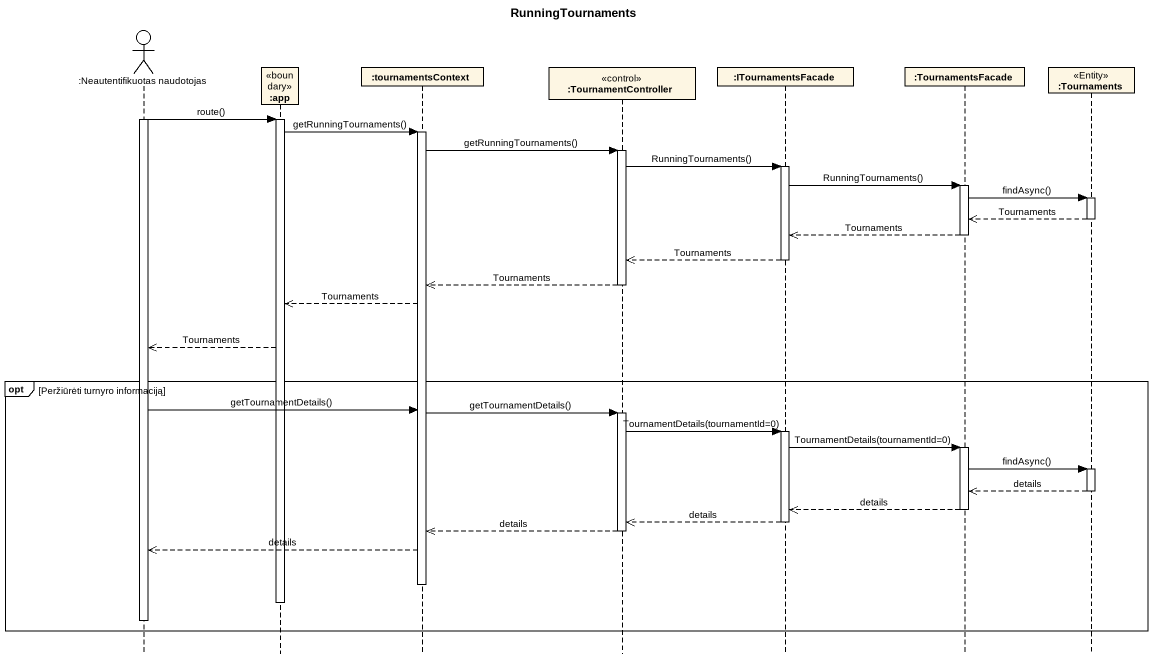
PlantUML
@startuml
title RunningTournaments
hide footbox
actor ":Neautentifikuotas naudotojas" as Neautentifikuotas_naudotojas
participant ":app" as app <<boundary>>
participant ":tournamentsContext" as tournamentsContext
participant ":TournamentController" as TournamentController <<control>>
participant ":ITournamentsFacade" as ITournamentsFacade
participant ":TournamentsFacade" as TournamentsFacade
participant ":Tournaments" as Tournaments <<Entity>>

activate Neautentifikuotas_naudotojas
Neautentifikuotas_naudotojas -> app : route()
activate app
app -> tournamentsContext : getRunningTournaments()
activate tournamentsContext
tournamentsContext -> TournamentController : getRunningTournaments()
activate TournamentController
TournamentController -> ITournamentsFacade : RunningTournaments()
activate ITournamentsFacade
ITournamentsFacade -> TournamentsFacade : RunningTournaments()
activate TournamentsFacade
TournamentsFacade -> Tournaments : findAsync()
activate Tournaments
Tournaments -->> TournamentsFacade : Tournaments
deactivate Tournaments
TournamentsFacade -->> ITournamentsFacade : Tournaments
deactivate TournamentsFacade
ITournamentsFacade -->> TournamentController : Tournaments
deactivate ITournamentsFacade
TournamentController -->> tournamentsContext : Tournaments
deactivate TournamentController
tournamentsContext -->> app : Tournaments
app -->> Neautentifikuotas_naudotojas : Tournaments
opt Peržiūrėti turnyro informaciją
  Neautentifikuotas_naudotojas -> tournamentsContext : getTournamentDetails()
  tournamentsContext -> TournamentController : getTournamentDetails()
  activate TournamentController
  TournamentController -> ITournamentsFacade : TournamentDetails(tournamentId=0)
  activate ITournamentsFacade
  ITournamentsFacade -> TournamentsFacade : TournamentDetails(tournamentId=0)
  activate TournamentsFacade
  TournamentsFacade -> Tournaments : findAsync()
  activate Tournaments
  Tournaments -->> TournamentsFacade : details
  deactivate Tournaments
  TournamentsFacade -->> ITournamentsFacade : details
  deactivate TournamentsFacade
  ITournamentsFacade -->> TournamentController : details
  deactivate ITournamentsFacade
  TournamentController -->> tournamentsContext : details
  deactivate TournamentController
  tournamentsContext -->> Neautentifikuotas_naudotojas : details
  deactivate tournamentsContext
  deactivate app
  deactivate Neautentifikuotas_naudotojas
end
@enduml
